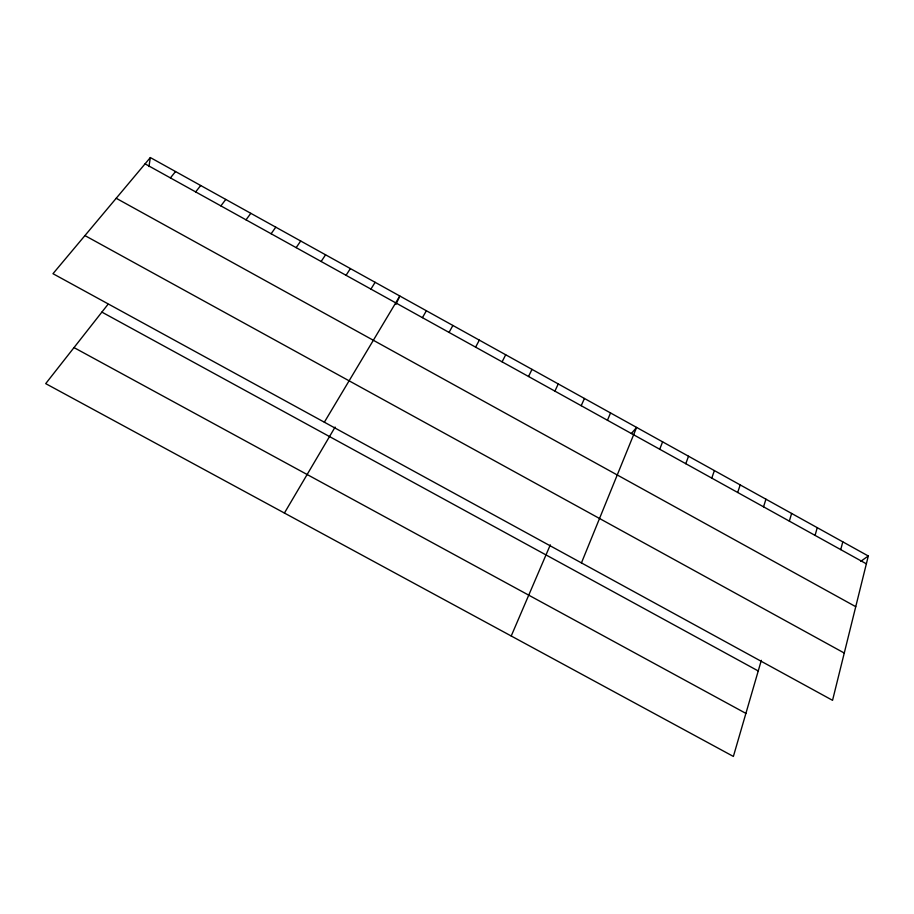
<?xml version="1.0" encoding="UTF-8"?>
<svg xmlns="http://www.w3.org/2000/svg" width="914" height="914" viewBox="0 0 914 914"><rect width="100%" height="100%" fill="white"/><g stroke="black" fill="none" stroke-linecap="round" stroke-linejoin="round"><path stroke-width="1.37" d="M148.959 166.565L150.342 157.562L868.3 555.998L832.551 700.33L52.978 273.697L150.342 157.562M840.743 549.622L842.799 541.842M815.071 535.387L817.242 527.664M761.328 660.331L733.382 756.438L45.7 383.629L107.989 304.339M789.342 521.117L791.627 513.451M763.544 506.813L765.943 499.193M737.678 492.475L740.203 484.911M711.755 478.102L714.394 470.584M685.774 463.695L688.528 456.235M659.725 449.242L662.604 441.839M581.441 562.91L636.612 427.421L631.357 433.522M607.444 420.246L610.552 412.957M511.223 635.995L550.319 544.847M581.201 405.702L584.434 398.47M395.911 304.465L399.818 296.01L324.344 422.211M554.901 391.112L558.248 383.937M528.532 376.488L532.005 369.37M502.106 361.841L505.693 354.769M475.611 347.149L479.324 340.134M449.048 332.41L452.887 325.464M422.417 317.649L426.381 310.76M284.414 513.04L335.118 427.067M370.924 289.087L375.128 282.312M346.052 275.308L350.382 268.579M321.134 261.484L325.567 254.812M296.159 247.637L300.706 241.01M271.115 233.744L275.788 227.186M246.026 219.828L250.813 213.328M220.88 205.89L225.781 199.435M195.665 191.906L200.692 185.508M170.404 177.899L175.545 171.558M860.805 561.299L868.3 555.998M74.011 347.594L745.893 713.388M101.888 312.108L758.232 670.956M84.945 235.584L844.262 653.042M116.215 198.281L855.744 606.679M145.075 163.857L866.358 563.835"/></g></svg>
